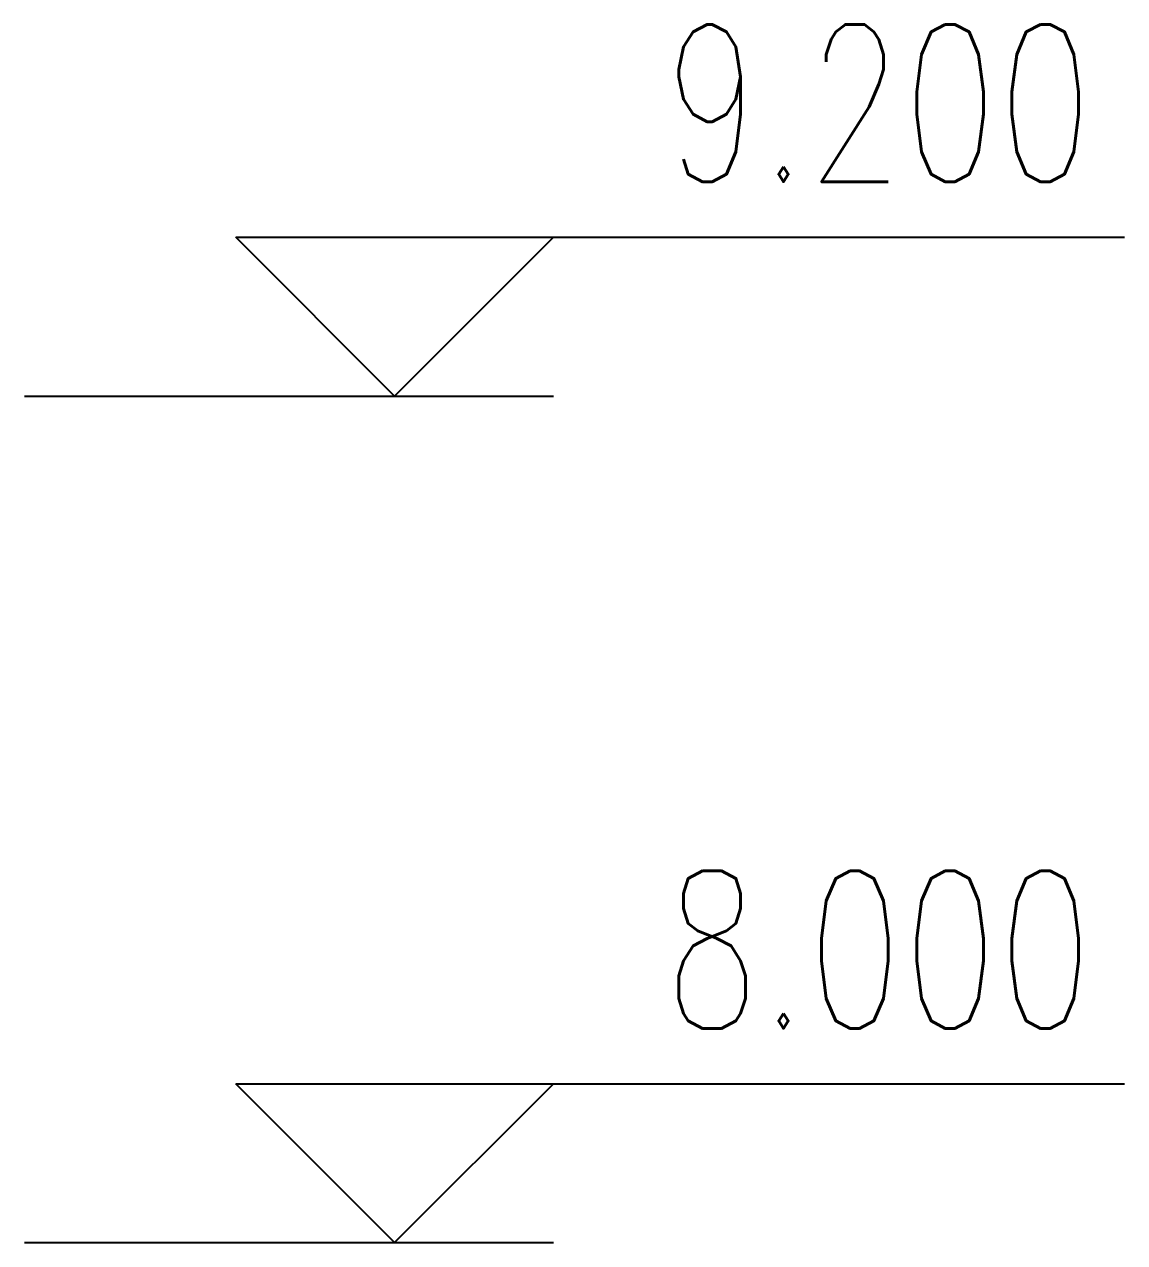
# Model space of a CAD drawing. Extents: x -17471 to 313636, y -71590 to 757901.
# Drawn here: x 253097 to 256217, y 604095 to 607549 of the extents above; entities that cross this region are included whole.
import ezdxf

# ---------------------------------------------------------------- set-up
doc = ezdxf.new("R2010")
doc.units = 0
doc.header["$LTSCALE"] = 1000
doc.header["$MEASUREMENT"] = 0
doc.layers.add('DIM_ELEV', color=3, linetype='Continuous')
doc.layers.add('PUB_TEXT', color=7, linetype='Continuous')
doc.styles.add('_TCH_DIM', font='SIMPLEX', dxfattribs={"bigfont": 'GBCBIG'})

msp = doc.modelspace()

# ---------------------------------------------------------------- linework, layer by layer
at = {"layer": 'DIM_ELEV'}
for p, q in [((254147.4, 606494.9), (253697.4, 606944.9)), ((253697.4, 606944.9), (256217.4, 606944.9)), ((254147.4, 606494.9), (254597.4, 606944.9)), ((253097.4, 606494.9), (254597.4, 606494.9)), ((254147.4, 604094.9), (253697.4, 604544.9)), ((253697.4, 604544.9), (256217.4, 604544.9)), ((254147.4, 604094.9), (254597.4, 604544.9)), ((253097.4, 604094.9), (254597.4, 604094.9))]:
    msp.add_line(p, q, dxfattribs=at)

# ---------------------------------------------------------------- texts
at = {"layer": 'PUB_TEXT', "style": '_TCH_DIM', "width": 0.705882}
for s, p in [('9.200', (254912.4, 607102.4)), ('8.000', (254912.4, 604702.4))]:
    msp.add_text(s, height=446.25, dxfattribs=at).set_placement(p)

doc.saveas('drawing.dxf')
